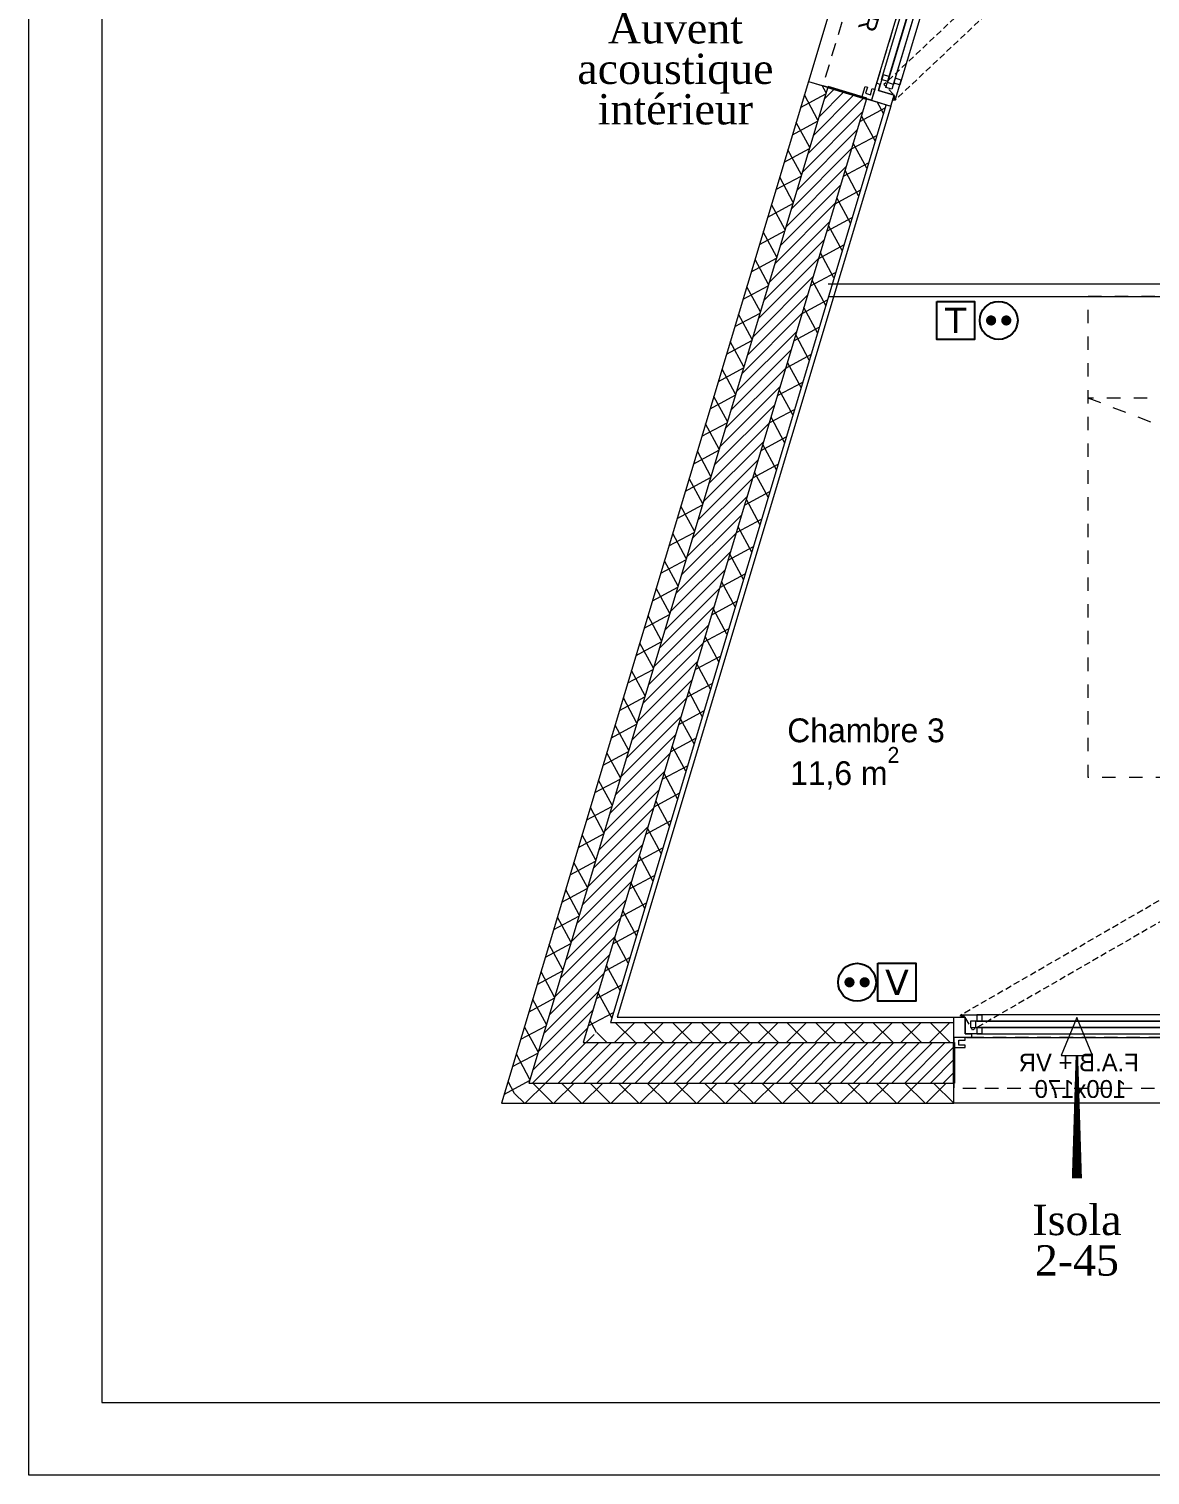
# Model space of a CAD drawing. Header units: centimetres. Extents: x 2666 to 9670, y 1889 to 5633.
# Drawn here: x 2666 to 3109, y 2421 to 2993 of the extents above; entities that cross this region are included whole.
import ezdxf

# ---------------------------------------------------------------- set-up
doc = ezdxf.new("R2010")
doc.units = ezdxf.units.CM
doc.header["$LTSCALE"] = 12.7
for name, pattern in [('Style de ligne -11', [0.694444, 0.41656, -0.277884]), ('Style de ligne -12', [0.328084, 0.109361, -0.218723]), ('Style de ligne -13', [0.295276, 0.19685, -0.098425]), ('VW-01', [0.83312, 0.41656, -0.41656])]:
    doc.linetypes.add(name, pattern=pattern)
for name, color, linetype, lineweight in [('B GÈnÈral', 7, 'Continuous', 5), ('B Général', 7, 'Continuous', 5), ('C ANNOTATIONS-prestations', 7, 'Continuous', 5), ('C ANNOTATIONS-texte', 7, 'Continuous', 5), ('C ANNOTATIONS-texte surfaces', 7, 'Continuous', 5), ('prlm-ELEC-CFA', 1, 'Continuous', 25), ('prlm-ELEC-CFO', 1, 'Continuous', 25), ('prlm-ZCARTOUCHE', 181, 'Continuous', 13)]:
    doc.layers.add(name, color=color, linetype=linetype, lineweight=lineweight)
doc.layers.add('prlm-VMC', color=93, linetype='Continuous')
doc.styles.add('Eurostile', font='')
doc.styles.add('Eurostile (bold)', font='')
doc.styles.add('prlm-vmc', font='pala.ttf', dxfattribs={"height": 14})
doc.styles.get('Eurostile').set_extended_font_data('Eurostile')
doc.styles.get('Eurostile (bold)').set_extended_font_data('Eurostile', bold=True)
pattern_1 = [(45, (0, 0), (2.4253472, -2.6458333), [])]

# ---------------------------------------------------------------- blocks, each defined once
blk = doc.blocks.new('F 100x170 (allège pleine + VR')
at = {"layer": 'B Général', "color": 7, "linetype": 'Continuous', "lineweight": 35}
for p, q in [((-50, 7), (-50, -9)), ((50, 7), (50, -9))]:
    blk.add_line(p, q, dxfattribs=at)
at = {"layer": 'B Général'}
blk.add_line((45, 9), (-45, 9), dxfattribs=at)
at = {"layer": 'B Général', "color": 7, "linetype": 'Style de ligne -13', "lineweight": 5, "flags": 128}
blk.add_lwpolyline([(-35.69, 65.82), (-36.19, 64.95), (-35.32, 64.45), (-38.57, 58.82), (42.63, 11.94), (45.88, 17.57), (46.75, 17.07), (47.25, 17.93)], close=True, dxfattribs=at)
at = {"layer": 'B Général', "color": 7, "linetype": 'Continuous', "lineweight": 5, "flags": 128}
for points in [[(-39, 15.5), (-41.5, 15.5), (-41.5, 13), (-39, 13), (-39, 10.5), (-45.5, 10.5), (-45.5, 17), (-46.5, 17), (-46.5, 18), (-39, 18)], [(39, 15.5), (41.5, 15.5), (41.5, 13), (39, 13), (39, 10.5), (45.5, 10.5), (45.5, 17), (46.5, 17), (46.5, 18), (39, 18)]]:
    blk.add_lwpolyline(points, close=True, dxfattribs=at)
at = {"layer": 'B Général', "lineweight": 5, "flags": 128}
for points in [[(-41, 18), (41, 18), (41, 15.5), (-41, 15.5)], [(-43, 10.5), (-43, 9), (-50, 9), (-50, 17), (-45.5, 17), (-45.5, 10.5)], [(-43.5, 15.5), (43.5, 15.5), (43.5, 13), (-43.5, 13)], [(-41, 13), (41, 13), (41, 10.5), (-41, 10.5)], [(43, 10.5), (43, 9), (50, 9), (50, 17), (45.5, 17), (45.5, 10.5)], [(-50, 9), (-50, 5), (-45.5, 5), (-45.5, 6), (-48, 6), (-48, 8), (-45.5, 8), (-45.5, 9)], [(50, 9), (50, 5), (45.5, 5), (45.5, 6), (48, 6), (48, 8), (45.5, 8), (45.5, 9)]]:
    blk.add_lwpolyline(points, close=True, dxfattribs=at)
at = {"layer": 'B Général', "color": 7, "linetype": 'Style de ligne -11', "lineweight": 5, "flags": 128}
blk.add_lwpolyline([(-50, 9), (50, 9), (50, -11), (-50, -11)], close=True, dxfattribs=at)
at = {"layer": 'B Général', "lineweight": 13, "flags": 128}
blk.add_lwpolyline([(-50, -9), (-50, -17), (50, -17), (50, -9)], dxfattribs=at)
at = {"layer": 'B Général'}
blk.add_circle((47, 17.5), 0.5, dxfattribs=at)
at = {"layer": 'B Général', "color": 7, "linetype": 'Style de ligne -12', "lineweight": 5}
blk.add_arc((49, 17.5), 97.5, 150.2938, 179.7062, dxfattribs=at)
at = {"layer": 'B Général', "color": 7, "insert": (-23.11, 2.65), "char_height": 7.059, "attachment_point": 1, "line_spacing_factor": 0.894142, "style": 'Eurostile'}
blk.add_mtext('F.A.B + VR', dxfattribs=at)
at = {"layer": 'C ANNOTATIONS-prestations', "rotation": 360, "line_spacing_factor": 0.894142}
for s, insert, char_height, attachment_point, style in [('8', (-41.34, -4.77), 9.41, 1, 'Eurostile (bold)'), ('100x170', (0, -7.82), 7.059, 2, 'Eurostile')]:
    blk.add_mtext(s, dxfattribs=dict(at, insert=insert, char_height=char_height, attachment_point=attachment_point, style=style))
blk = doc.blocks.new('xi.EA')
at = {"layer": 'prlm-VMC', "color": 0, "linetype": 'ByBlock', "lineweight": 5, "flags": 128}
blk.add_lwpolyline([(-6.17, -15), (6.17, -15), (0, 0)], close=True, dxfattribs=at)
at = {"layer": 'prlm-VMC', "color": 0, "linetype": 'ByBlock', "lineweight": -2, "flags": 128}
blk.add_lwpolyline([(0, -15, 1, 4, 0), (0, -63.63, 1, 1, 0)], format="xyseb", dxfattribs=at)
at = {"layer": 'prlm-VMC', "color": 0, "linetype": 'ByBlock', "lineweight": 5}
blk.add_solid([(0, 0), (6.17, -15), (-6.17, -15), (0, 0)], dxfattribs=at)
blk = doc.blocks.new('xi.PC')
at = {"color": 0, "lineweight": 5}
blk.add_wipeout([(-7.5, -7.5), (7.5, -7.5), (7.5, 7.5), (-7.5, 7.5)], dxfattribs=at).dxf.layer = 'prlm-ELEC-CFO'
at = {"layer": 'prlm-ELEC-CFO', "color": 0, "linetype": 'ByBlock', "lineweight": 5, "const_width": 2}
for points in [[(-4, 0, 1), (-2, 0, 1)], [(2, 0, 1), (4, 0, 1)]]:
    blk.add_lwpolyline(points, format="xyb", close=True, dxfattribs=at)
at = {"layer": 'prlm-ELEC-CFO', "color": 0, "linetype": 'ByBlock', "lineweight": -2}
blk.add_circle((0, 0), 7.5, dxfattribs=at)
blk = doc.blocks.new('xi.TEL')
at = {"layer": 'prlm-ELEC-CFA', "color": 0, "linetype": 'ByBlock', "lineweight": -2, "flags": 128}
blk.add_lwpolyline([(-7.5, 7.5), (7.5, 7.5), (7.5, -7.5), (-7.5, -7.5)], close=True, dxfattribs=at)
at = {"layer": 'prlm-ELEC-CFA', "color": 0, "linetype": 'ByBlock', "insert": (0, 0), "char_height": 10, "width": 11.36, "attachment_point": 5}
blk.add_mtext('{\\fVerdana|b0|i0|c0|p34;T}', dxfattribs=at)
blk = doc.blocks.new('xi.TV')
at = {"layer": 'prlm-ELEC-CFA', "color": 0, "linetype": 'ByBlock', "lineweight": -2, "flags": 128}
blk.add_lwpolyline([(-7.5, 7.5), (7.5, 7.5), (7.5, -7.5), (-7.5, -7.5)], close=True, dxfattribs=at)
at = {"layer": 'prlm-ELEC-CFA', "color": 0, "linetype": 'ByBlock', "insert": (0, 0), "char_height": 10, "width": 11.36, "attachment_point": 5}
blk.add_mtext('{\\fVerdana|b0|i0|c0|p34;V}', dxfattribs=at)
blk = doc.blocks.new('Lit 90.190')
at = {"layer": 'B Général', "color": 7, "linetype": 'VW-01', "lineweight": 5}
blk.add_line((45, 54.99), (-45, 20.35), dxfattribs=at)
at = {"layer": 'B Général', "linetype": 'VW-01', "flags": 128}
for points in [[(-45, 95), (45, 95), (45, -95), (-45, -95)], [(-45, 95), (45, 95), (45, 54.99), (-45, 54.99)]]:
    blk.add_lwpolyline(points, close=True, dxfattribs=at)

msp = doc.modelspace()

# ---------------------------------------------------------------- hatches: boundary and pattern name
at = {"layer": 'B GÈnÈral', "linetype": 'Continuous', "lineweight": 5, "true_color": 0x808080}
h = msp.add_hatch(dxfattribs=at)
h.set_pattern_fill('02_ISOLANT', color=8, angle=-106.7086, style=0, pattern_type=2)
h.set_pattern_definition([(-61.70865, (0, 0), (7.044391, 3.791642), []), (28.29135, (0, 0), (3.791642, -7.044391), [])])
h.paths.add_polyline_path([(2982.14, 2970.13), (2974.48, 2972.43), (2853.2, 2568.4), (2863.95, 2576.4)])
at = {"layer": 'B GÈnÈral', "linetype": 'Continuous', "lineweight": 5}
h = msp.add_hatch(dxfattribs=at)
h.set_pattern_fill('50_BETON', style=0, pattern_type=2)
h.set_pattern_definition(pattern_1)
h.paths.add_polyline_path([(2997.47, 2965.53), (2982.14, 2970.13), (2863.95, 2576.4), (2885.46, 2592.4)])
at = {"layer": 'B GÈnÈral', "linetype": 'Continuous', "lineweight": 5, "true_color": 0x808080}
h = msp.add_hatch(dxfattribs=at)
h.set_pattern_fill('02_ISOLANT', color=8, angle=-106.7086, style=0, pattern_type=2)
h.set_pattern_definition([(-61.70865, (0, 0), (7.044391, 3.791642), []), (28.29135, (0, 0), (3.791642, -7.044391), [])])
h.paths.add_polyline_path([(3005.13, 2963.23), (2997.47, 2965.53), (2885.46, 2592.4), (2896.22, 2600.4)])
h = msp.add_hatch(dxfattribs=at)
h.set_pattern_fill('02_ISOLANT', color=8, style=0, pattern_type=2)
h.set_pattern_definition([(45, (0, 0), (-5.656854, 5.656854), []), (135, (0, 0), (5.656854, 5.656854), [])])
h.paths.add_polyline_path([(2896.22, 2600.4), (2885.46, 2592.4), (3031.96, 2592.4), (3031.96, 2600.4)])
at = {"layer": 'B GÈnÈral', "linetype": 'Continuous', "lineweight": 5}
h = msp.add_hatch(dxfattribs=at)
h.set_pattern_fill('50_BETON', style=0, pattern_type=2)
h.set_pattern_definition(pattern_1)
h.paths.add_polyline_path([(2885.46, 2592.4), (2863.95, 2576.4), (3031.96, 2576.4), (3031.96, 2592.4)])
at = {"layer": 'B GÈnÈral', "linetype": 'Continuous', "lineweight": 5, "true_color": 0x808080}
h = msp.add_hatch(dxfattribs=at)
h.set_pattern_fill('02_ISOLANT', color=8, style=0, pattern_type=2)
h.set_pattern_definition([(45, (0, 0), (-5.656854, 5.656854), []), (135, (0, 0), (5.656854, 5.656854), [])])
h.paths.add_polyline_path([(2863.95, 2576.4), (2853.2, 2568.4), (3031.96, 2568.4), (3031.96, 2576.4)])

# ---------------------------------------------------------------- linework, layer by layer
at = {"layer": 'B Général', "color": 7, "linetype": 'Continuous', "lineweight": 5}
for p, q in [((2974.48, 2972.43), (2853.2, 2568.4)), ((2982.14, 2970.13), (2863.95, 2576.4)), ((2997.47, 2965.53), (2885.46, 2592.4)), ((3005.13, 2963.23), (2896.22, 2600.4)), ((3005.13, 2963.23), (2896.22, 2600.4)), ((3007.04, 2962.65), (2898.91, 2602.4)), ((2982.3, 2892.35), (3380.92, 2892.35)), ((2982.3, 2887.35), (3348.92, 2887.35)), ((2898.91, 2602.4), (3031.96, 2602.4)), ((2896.22, 2600.4), (3031.96, 2600.4)), ((2896.22, 2600.4), (3031.96, 2600.4)), ((2885.46, 2592.4), (3031.96, 2592.4)), ((2863.95, 2576.4), (3031.96, 2576.4)), ((2853.2, 2568.4), (3031.96, 2568.4))]:
    msp.add_line(p, q, dxfattribs=at)
at = {"layer": 'B Général', "color": 7, "linetype": 'Continuous', "lineweight": 13}
for p, q in [((2974.48, 2972.43), (2853.2, 2568.4)), ((2974.48, 2972.43), (3007.04, 2962.65)), ((3007.04, 2962.65), (2898.91, 2602.4)), ((2982.3, 2892.35), (3380.92, 2892.35)), ((2982.3, 2887.35), (3380.92, 2887.35)), ((2898.91, 2602.4), (3031.96, 2602.4)), ((3031.96, 2568.4), (3031.96, 2602.4)), ((2853.2, 2568.4), (3031.96, 2568.4))]:
    msp.add_line(p, q, dxfattribs=at)
at = {"layer": 'B Général', "color": 7, "linetype": 'Continuous', "lineweight": 18}
for p, q in [((2982.14, 2970.13), (2863.95, 2576.4)), ((2997.47, 2965.53), (2885.46, 2592.4)), ((2885.46, 2592.4), (3031.96, 2592.4)), ((2863.95, 2576.4), (3031.96, 2576.4))]:
    msp.add_line(p, q, dxfattribs=at)

# ---------------------------------------------------------------- block references
at = {"layer": 'B Général', "color": 7, "rotation": 253.2913508462771}
msp.add_blockref('F 100x170 (allège pleine + VR', (3005.14, 3015.43), dxfattribs=at)
at = {"layer": 'B Général', "color": 7, "xscale": -1}
for name, p in [('Lit 90.190', (3129.92, 2792.35)), ('F 100x170 (allège pleine + VR', (3081.96, 2585.4))]:
    msp.add_blockref(name, p, dxfattribs=at)
at = {"layer": 'prlm-VMC', "rotation": 359.9989833171663}
msp.add_blockref('xi.EA', (3080.58, 2602.35), dxfattribs=at)

# ---------------------------------------------------------------- texts
at = {"layer": 'C ANNOTATIONS-texte', "color": 7, "insert": (2997.24, 2711), "char_height": 9.412, "attachment_point": 8, "line_spacing_factor": 0.894142, "style": 'Eurostile'}
msp.add_mtext('Chambre 3', dxfattribs=at)
at = {"layer": 'C ANNOTATIONS-texte surfaces', "color": 7, "insert": (2988.8, 2709.26), "char_height": 9.412, "attachment_point": 2, "line_spacing_factor": 0.894142, "style": 'Eurostile'}
msp.add_mtext('11,6 m{\\H0.6667x;\\S2^ ;}', dxfattribs=at)
at = {"layer": 'prlm-VMC', "insert": (3080.58, 2514.19), "char_height": 12, "width": 20.51, "attachment_point": 5, "line_spacing_factor": 0.8, "style": 'prlm-vmc', "bg_fill": 3, "box_fill_scale": 1.1, "bg_fill_color": 256, "bg_fill_transparency": 0}
msp.add_mtext('Isola\\P2-45', dxfattribs=at)

# ---------------------------------------------------------------- next in the draw order: block references
at = {"layer": 'prlm-ELEC-CFO'}
for p in [(3049.67, 2877.89), (2993.69, 2616.23)]:
    msp.add_blockref('xi.PC', p, dxfattribs=at)

# ---------------------------------------------------------------- next in the draw order: texts
at = {"layer": 'prlm-VMC', "insert": (2921.89, 2977.32), "char_height": 12, "width": 20.51, "attachment_point": 5, "line_spacing_factor": 0.8, "style": 'prlm-vmc', "bg_fill": 2}
msp.add_mtext('Auvent acoustique intérieur', dxfattribs=at)

# ---------------------------------------------------------------- next in the draw order: linework, layer by layer
at = {"layer": 'prlm-ZCARTOUCHE'}
for points in [[(2666.37, 5632.93), (7917.68, 5632.93), (7917.68, 2421.4), (2666.37, 2421.4)], [(2695.21, 2450.15), (7887.43, 2450.15), (7887.43, 5606.36), (2695.21, 5606.36)]]:
    msp.add_lwpolyline(points, close=True, dxfattribs=at)

# ---------------------------------------------------------------- next in the draw order: block references
at = {"layer": 'prlm-ELEC-CFA'}
for name, p in [('xi.TEL', (3032.66, 2877.89)), ('xi.TV', (3009.46, 2616.23))]:
    msp.add_blockref(name, p, dxfattribs=at)

doc.saveas('drawing.dxf')
